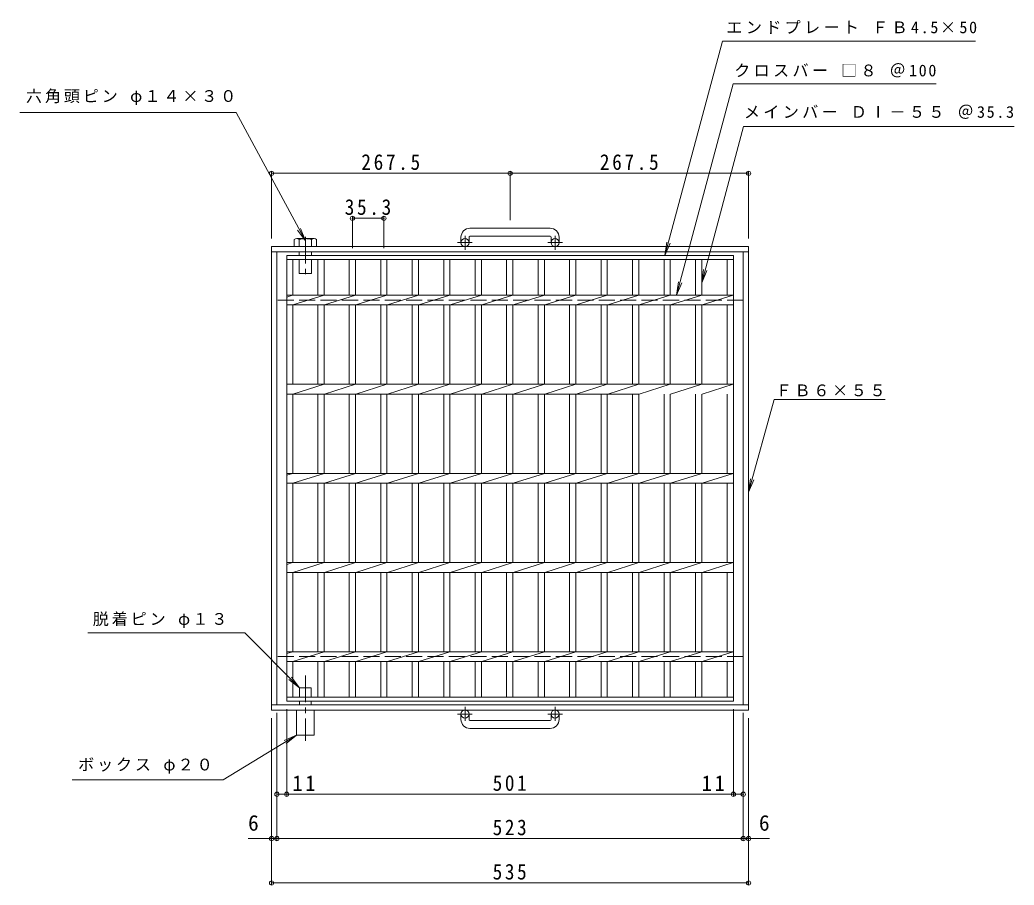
# Model space of a CAD drawing. Units: millimetres, scale not verified. Extents: x -936 to 876, y -823 to 820.
# Drawn here: x -936 to 179, y -151 to 820 of the extents above; entities that cross this region are included whole.
import ezdxf
from ezdxf.enums import TextEntityAlignment as Align

# ---------------------------------------------------------------- set-up
doc = ezdxf.new("R2010")
doc.units = ezdxf.units.MM
doc.header["$LTSCALE"] = 6
doc.header["$PDMODE"] = 32
doc.header["$PDSIZE"] = 4.8
doc.linetypes.add('CHAIN1', pattern=[8, 5, -1, 1, -1])
doc.linetypes.add('DASHED3', pattern=[4, 3, -1])
for name, color, linetype, lineweight in [('A-1_ピット', 2, 'Continuous', 9), ('A-2_蓋', 3, 'Continuous', 9), ('A-4_寸法', 7, 'Continuous', 9), ('A-5_仕様文', 7, 'Continuous', 9), ('A-9_ｸｯｼｮﾝ材', 4, 'Continuous', 9)]:
    doc.layers.add(name, color=color, linetype=linetype, lineweight=lineweight)
doc.styles.add('ＭＳ ゴシック', font='')
doc.styles.get('ＭＳ ゴシック').set_extended_font_data('MS Gothic')

msp = doc.modelspace()

# ---------------------------------------------------------------- linework, layer by layer
at = {"layer": 'A-1_ピット'}
for p, q in [((-341.437, 586.268), (-431.437, 586.268)), ((-441.437, 576.268), (-441.437, 570.168)), ((-432.438, 576.268), (-432.438, 570.168)), ((-431.437, 577.268), (-341.437, 577.268)), ((-340.437, 576.268), (-340.437, 570.168)), ((-331.437, 576.268), (-331.437, 570.168)), ((-118.938, 565.668), (-653.937, 565.668)), ((-653.937, 565.668), (-653.937, 45.668)), ((-118.938, 559.668), (-653.937, 559.668)), ((-647.937, 559.668), (-647.937, 51.668)), ((-124.938, 559.668), (-124.938, 51.668)), ((-118.938, 565.668), (-118.938, 45.668)), ((-118.938, 51.668), (-653.937, 51.668)), ((-118.938, 45.668), (-653.937, 45.668)), ((-441.437, 35.067), (-441.437, 41.167)), ((-432.438, 35.067), (-432.438, 41.167)), ((-431.437, 34.067), (-341.437, 34.067)), ((-340.437, 35.067), (-340.437, 41.167)), ((-331.437, 35.067), (-331.437, 41.167)), ((-341.437, 25.067), (-431.437, 25.067))]:
    msp.add_line(p, q, dxfattribs=at)
at = {"layer": 'A-1_ピット', "linetype": 'CHAIN1'}
for p, q in [((-428.774, 570.168), (-445.182, 570.168)), ((-436.937, 562.06), (-436.937, 577.658)), ((-327.774, 570.168), (-344.181, 570.168)), ((-335.937, 562.06), (-335.937, 577.658)), ((-436.937, 49.275), (-436.937, 33.677)), ((-335.937, 49.275), (-335.937, 33.677)), ((-428.774, 41.167), (-445.182, 41.167)), ((-327.774, 41.167), (-344.181, 41.167))]:
    msp.add_line(p, q, dxfattribs=at)
at = {"layer": 'A-1_ピット', "linetype": 'DASHED3'}
for p, q in [((-124.938, 505.668), (-647.937, 505.668)), ((-124.938, 105.668), (-647.937, 105.668))]:
    msp.add_line(p, q, dxfattribs=at)
at = {"layer": 'A-1_ピット'}
for centre in [(-436.937, 570.168), (-335.937, 570.168), (-436.937, 41.167), (-335.937, 41.167)]:
    msp.add_circle(centre, 4.5, dxfattribs=at)
for centre, radius, start, end in [((-431.437, 576.268), 10, 90, 180), ((-341.437, 576.268), 10, 0, 90), ((-431.437, 576.268), 1, 90, 180), ((-341.437, 576.268), 1, 0, 90), ((-431.437, 35.067), 10, 180, 270), ((-431.437, 35.067), 1, 180, 270), ((-341.437, 35.067), 10, 270, 0), ((-341.437, 35.067), 1, 270, 0)]:
    msp.add_arc(centre, radius, start, end, dxfattribs=at)
at = {"layer": 'A-2_蓋'}
for p, q in [((-636.937, 55.668), (-636.937, 555.668)), ((-636.937, 555.668), (-135.937, 555.668)), ((-636.937, 551.168), (-135.937, 551.168)), ((-629.937, 511.168), (-629.937, 551.168)), ((-602.037, 551.168), (-602.037, 511.168)), ((-595.037, 551.168), (-595.037, 511.168)), ((-566.737, 551.168), (-566.737, 511.168)), ((-559.737, 551.168), (-559.737, 511.168)), ((-531.436, 551.168), (-531.436, 511.168)), ((-524.436, 551.168), (-524.436, 511.168)), ((-496.137, 551.168), (-496.137, 511.168)), ((-489.137, 551.168), (-489.137, 511.168)), ((-460.837, 551.168), (-460.837, 511.168)), ((-453.837, 551.168), (-453.837, 511.168)), ((-425.536, 551.168), (-425.536, 511.168)), ((-418.536, 551.168), (-418.536, 511.168)), ((-390.236, 551.168), (-390.236, 511.168)), ((-383.236, 551.168), (-383.236, 511.168)), ((-354.936, 551.168), (-354.936, 511.168)), ((-347.936, 551.168), (-347.936, 511.168)), ((-319.636, 551.168), (-319.636, 511.168)), ((-312.636, 551.168), (-312.636, 511.168)), ((-284.336, 551.168), (-284.336, 511.168)), ((-277.336, 551.168), (-277.336, 511.168)), ((-249.035, 551.168), (-249.035, 511.168)), ((-242.035, 551.168), (-242.035, 511.168)), ((-213.735, 551.168), (-213.735, 511.168)), ((-206.735, 551.168), (-206.735, 511.168)), ((-178.435, 551.168), (-178.435, 511.168)), ((-171.435, 551.168), (-171.435, 511.168)), ((-142.937, 551.168), (-142.937, 511.168)), ((-135.937, 555.668), (-135.937, 55.668)), ((-636.937, 509.087), (-630.337, 511.168)), ((-636.937, 511.168), (-135.937, 511.168)), ((-629.937, 500.168), (-595.037, 511.168)), ((-594.637, 500.168), (-559.737, 511.168)), ((-559.337, 500.168), (-524.437, 511.168)), ((-524.037, 500.168), (-489.137, 511.168)), ((-488.737, 500.168), (-453.837, 511.168)), ((-453.437, 500.168), (-418.537, 511.168)), ((-418.137, 500.168), (-383.237, 511.168)), ((-382.836, 500.168), (-347.936, 511.168)), ((-347.536, 500.168), (-312.636, 511.168)), ((-312.236, 500.168), (-277.336, 511.168)), ((-276.936, 500.168), (-242.036, 511.168)), ((-241.636, 500.168), (-206.736, 511.168)), ((-206.335, 500.168), (-171.436, 511.168)), ((-171.035, 500.168), (-136.135, 511.168)), ((-636.937, 500.168), (-135.937, 500.168)), ((-629.937, 411.167), (-629.937, 500.168)), ((-602.037, 500.168), (-602.037, 411.167)), ((-595.037, 500.168), (-595.037, 411.167)), ((-566.737, 500.168), (-566.737, 411.167)), ((-559.737, 500.168), (-559.737, 411.167)), ((-531.436, 500.168), (-531.436, 411.167)), ((-524.436, 500.168), (-524.436, 411.167)), ((-496.137, 500.168), (-496.137, 411.167)), ((-489.137, 500.168), (-489.137, 411.167)), ((-460.837, 500.168), (-460.837, 411.167)), ((-453.837, 500.168), (-453.837, 411.167)), ((-425.536, 500.168), (-425.536, 411.167)), ((-418.536, 500.168), (-418.536, 411.167)), ((-390.236, 500.168), (-390.236, 411.167)), ((-383.236, 500.168), (-383.236, 411.167)), ((-354.936, 500.168), (-354.936, 411.167)), ((-347.936, 500.168), (-347.936, 411.167)), ((-319.636, 500.168), (-319.636, 411.167)), ((-312.636, 500.168), (-312.636, 411.167)), ((-284.336, 500.168), (-284.336, 411.167)), ((-277.336, 500.168), (-277.336, 411.167)), ((-249.035, 500.168), (-249.035, 411.167)), ((-242.035, 500.168), (-242.035, 411.167)), ((-213.735, 500.168), (-213.735, 411.167)), ((-206.735, 500.168), (-206.735, 411.167)), ((-178.435, 500.168), (-178.435, 411.167)), ((-171.435, 500.168), (-171.435, 411.167)), ((-142.937, 500.168), (-142.937, 411.167)), ((-636.937, 411.168), (-135.937, 411.168)), ((-629.937, 400.168), (-595.037, 411.168)), ((-594.637, 400.168), (-559.737, 411.168)), ((-559.337, 400.168), (-524.437, 411.168)), ((-524.037, 400.168), (-489.137, 411.168)), ((-488.737, 400.168), (-453.837, 411.168)), ((-453.437, 400.168), (-418.537, 411.168)), ((-418.137, 400.168), (-383.237, 411.168)), ((-382.836, 400.168), (-347.936, 411.168)), ((-347.536, 400.168), (-312.636, 411.168)), ((-312.236, 400.168), (-277.336, 411.168)), ((-276.936, 400.168), (-242.036, 411.168)), ((-241.636, 400.168), (-206.736, 411.168)), ((-206.335, 400.168), (-171.436, 411.168)), ((-171.035, 400.168), (-136.135, 411.168)), ((-636.937, 400.168), (-241.937, 400.168)), ((-629.937, 311.167), (-629.937, 400.168)), ((-602.037, 400.168), (-602.037, 311.167)), ((-595.037, 400.168), (-595.037, 311.167)), ((-566.737, 400.168), (-566.737, 311.167)), ((-559.737, 400.168), (-559.737, 311.167)), ((-531.436, 400.168), (-531.436, 311.167)), ((-524.436, 400.168), (-524.436, 311.167)), ((-496.137, 400.168), (-496.137, 311.167)), ((-489.137, 400.168), (-489.137, 311.167)), ((-460.837, 400.168), (-460.837, 311.167)), ((-453.837, 400.168), (-453.837, 311.167)), ((-425.536, 400.168), (-425.536, 311.167)), ((-418.536, 400.168), (-418.536, 311.167)), ((-390.236, 400.168), (-390.236, 311.167)), ((-383.236, 400.168), (-383.236, 311.167)), ((-354.936, 400.168), (-354.936, 311.167)), ((-347.936, 400.168), (-347.936, 311.167)), ((-319.636, 400.168), (-319.636, 311.167)), ((-312.636, 400.168), (-312.636, 311.167)), ((-284.336, 400.168), (-284.336, 311.167)), ((-277.336, 400.168), (-277.336, 311.167)), ((-249.035, 400.168), (-249.035, 311.167)), ((-242.035, 400.168), (-242.035, 311.167)), ((-213.735, 400.168), (-213.735, 311.167)), ((-206.735, 400.168), (-206.735, 311.167)), ((-178.435, 400.168), (-178.435, 311.167)), ((-171.435, 400.168), (-171.435, 311.167)), ((-142.937, 400.168), (-142.937, 311.167)), ((-636.937, 309.088), (-630.337, 311.168)), ((-636.937, 311.168), (-135.937, 311.168)), ((-629.937, 300.168), (-595.037, 311.168)), ((-594.637, 300.168), (-559.737, 311.168)), ((-559.337, 300.168), (-524.437, 311.168)), ((-524.037, 300.168), (-489.137, 311.168)), ((-488.737, 300.168), (-453.837, 311.168)), ((-453.437, 300.168), (-418.537, 311.168)), ((-418.137, 300.168), (-383.237, 311.168)), ((-382.836, 300.168), (-347.936, 311.168)), ((-347.536, 300.168), (-312.636, 311.168)), ((-312.236, 300.168), (-277.336, 311.168)), ((-276.936, 300.168), (-242.036, 311.168)), ((-241.636, 300.168), (-206.736, 311.168)), ((-206.335, 300.168), (-171.436, 311.168)), ((-171.035, 300.168), (-136.135, 311.168)), ((-636.937, 300.168), (-135.937, 300.168)), ((-629.937, 211.167), (-629.937, 300.168)), ((-602.037, 300.168), (-602.037, 211.167)), ((-595.037, 300.168), (-595.037, 211.167)), ((-566.737, 300.168), (-566.737, 211.167)), ((-559.737, 300.168), (-559.737, 211.167)), ((-531.436, 300.168), (-531.436, 211.167)), ((-524.436, 300.168), (-524.436, 211.167)), ((-496.137, 300.168), (-496.137, 211.167)), ((-489.137, 300.168), (-489.137, 211.167)), ((-460.837, 300.168), (-460.837, 211.167)), ((-453.837, 300.168), (-453.837, 211.167)), ((-425.536, 300.168), (-425.536, 211.167)), ((-418.536, 300.168), (-418.536, 211.167)), ((-390.236, 300.168), (-390.236, 211.167)), ((-383.236, 300.168), (-383.236, 211.167)), ((-354.936, 300.168), (-354.936, 211.167)), ((-347.936, 300.168), (-347.936, 211.167)), ((-319.636, 300.168), (-319.636, 211.167)), ((-312.636, 300.168), (-312.636, 211.167)), ((-284.336, 300.168), (-284.336, 211.167)), ((-277.336, 300.168), (-277.336, 211.167)), ((-249.035, 300.168), (-249.035, 211.167)), ((-242.035, 300.168), (-242.035, 211.167)), ((-213.735, 300.168), (-213.735, 211.167)), ((-206.735, 300.168), (-206.735, 211.167)), ((-178.435, 300.168), (-178.435, 211.167)), ((-171.435, 300.168), (-171.435, 211.167)), ((-142.937, 300.168), (-142.937, 211.167)), ((-636.937, 209.087), (-630.337, 211.168)), ((-636.937, 211.168), (-135.937, 211.168)), ((-629.937, 200.168), (-595.037, 211.168)), ((-594.637, 200.168), (-559.737, 211.168)), ((-559.337, 200.168), (-524.437, 211.168)), ((-524.037, 200.168), (-489.137, 211.168)), ((-488.737, 200.168), (-453.837, 211.168)), ((-453.437, 200.168), (-418.537, 211.168)), ((-418.137, 200.168), (-383.237, 211.168)), ((-382.836, 200.168), (-347.936, 211.168)), ((-347.536, 200.168), (-312.636, 211.168)), ((-312.236, 200.168), (-277.336, 211.168)), ((-276.936, 200.168), (-242.036, 211.168)), ((-241.636, 200.168), (-206.736, 211.168)), ((-206.335, 200.168), (-171.436, 211.168)), ((-171.035, 200.168), (-136.135, 211.168)), ((-636.937, 200.168), (-135.937, 200.168)), ((-629.937, 111.167), (-629.937, 200.168)), ((-602.037, 200.168), (-602.037, 111.167)), ((-595.037, 200.168), (-595.037, 111.167)), ((-566.737, 200.168), (-566.737, 111.167)), ((-559.737, 200.168), (-559.737, 111.167)), ((-531.436, 200.168), (-531.436, 111.167)), ((-524.436, 200.168), (-524.436, 111.167)), ((-496.137, 200.168), (-496.137, 111.167)), ((-489.137, 200.168), (-489.137, 111.167)), ((-460.837, 200.168), (-460.837, 111.167)), ((-453.837, 200.168), (-453.837, 111.167)), ((-425.536, 200.168), (-425.536, 111.167)), ((-418.536, 200.168), (-418.536, 111.167)), ((-390.236, 200.168), (-390.236, 111.167)), ((-383.236, 200.168), (-383.236, 111.167)), ((-354.936, 200.168), (-354.936, 111.167)), ((-347.936, 200.168), (-347.936, 111.167)), ((-319.636, 200.168), (-319.636, 111.167)), ((-312.636, 200.168), (-312.636, 111.167)), ((-284.336, 200.168), (-284.336, 111.167)), ((-277.336, 200.168), (-277.336, 111.167)), ((-249.035, 200.168), (-249.035, 111.167)), ((-242.035, 200.168), (-242.035, 111.167)), ((-213.735, 200.168), (-213.735, 111.167)), ((-206.735, 200.168), (-206.735, 111.167)), ((-178.435, 200.168), (-178.435, 111.167)), ((-171.435, 200.168), (-171.435, 111.167)), ((-142.937, 200.168), (-142.937, 111.167)), ((-636.937, 109.088), (-630.337, 111.168)), ((-636.937, 111.167), (-135.937, 111.167)), ((-629.937, 100.168), (-595.037, 111.168)), ((-594.637, 100.168), (-559.737, 111.168)), ((-559.337, 100.168), (-524.437, 111.168)), ((-524.037, 100.168), (-489.137, 111.168)), ((-488.737, 100.168), (-453.837, 111.168)), ((-453.437, 100.168), (-418.537, 111.168)), ((-418.137, 100.168), (-383.237, 111.168)), ((-382.836, 100.168), (-347.936, 111.168)), ((-347.536, 100.168), (-312.636, 111.168)), ((-312.236, 100.168), (-277.336, 111.168)), ((-276.936, 100.168), (-242.036, 111.168)), ((-241.636, 100.168), (-206.736, 111.168)), ((-206.335, 100.168), (-171.436, 111.168)), ((-171.035, 100.168), (-136.135, 111.168)), ((-636.937, 100.168), (-135.937, 100.168)), ((-629.937, 60.168), (-629.937, 100.168)), ((-602.037, 100.168), (-602.037, 60.168)), ((-595.037, 100.168), (-595.037, 60.168)), ((-566.737, 100.168), (-566.737, 60.168)), ((-559.737, 100.168), (-559.737, 60.168)), ((-531.436, 100.168), (-531.436, 60.168)), ((-524.436, 100.168), (-524.436, 60.168)), ((-496.137, 100.168), (-496.137, 60.168)), ((-489.137, 100.168), (-489.137, 60.168)), ((-460.837, 100.168), (-460.837, 60.168)), ((-453.837, 100.168), (-453.837, 60.168)), ((-425.536, 100.168), (-425.536, 60.168)), ((-418.536, 100.168), (-418.536, 60.168)), ((-390.236, 100.168), (-390.236, 60.168)), ((-383.236, 100.168), (-383.236, 60.168)), ((-354.936, 100.168), (-354.936, 60.168)), ((-347.936, 100.168), (-347.936, 60.168)), ((-319.636, 100.168), (-319.636, 60.168)), ((-312.636, 100.168), (-312.636, 60.168)), ((-284.336, 100.168), (-284.336, 60.168)), ((-277.336, 100.168), (-277.336, 60.168)), ((-249.035, 100.168), (-249.035, 60.168)), ((-242.035, 100.168), (-242.035, 60.168)), ((-213.735, 100.168), (-213.735, 60.168)), ((-206.735, 100.168), (-206.735, 60.168)), ((-178.435, 100.168), (-178.435, 60.168)), ((-171.435, 100.168), (-171.435, 60.168)), ((-142.937, 100.168), (-142.937, 60.168)), ((-135.937, 60.168), (-636.937, 60.168)), ((-135.937, 55.668), (-636.937, 55.668))]:
    msp.add_line(p, q, dxfattribs=at)
at = {"layer": 'A-4_寸法'}
for p, q in [((-653.937, 574.668), (-653.937, 649.689)), ((-653.937, 647.889), (-386.437, 647.889)), ((-386.437, 595.268), (-386.437, 649.689)), ((-386.437, 647.889), (-118.938, 647.889)), ((-118.938, 574.668), (-118.938, 649.689)), ((-563.237, 564.05), (-563.237, 599.191)), ((-563.237, 597.391), (-527.936, 597.391)), ((-527.936, 564.05), (-527.936, 599.191)), ((-636.937, 46.668), (-636.937, -50.582)), ((-135.938, 46.668), (-135.938, -50.582)), ((-653.937, 36.668), (-653.937, -150.133)), ((-647.937, 42.668), (-647.937, -100.357)), ((-124.938, 42.668), (-124.938, -100.357)), ((-118.938, 36.668), (-118.938, -150.133)), ((-647.937, -48.782), (-636.937, -48.782)), ((-636.937, -48.782), (-135.938, -48.782)), ((-135.938, -48.782), (-124.938, -48.782)), ((-680.1, -98.557), (-647.937, -98.557)), ((-647.937, -98.557), (-124.938, -98.557)), ((-124.938, -98.557), (-95.562, -98.557)), ((-653.937, -107.557), (-653.937, -100.357)), ((-653.937, -148.333), (-118.938, -148.333))]:
    msp.add_line(p, q, dxfattribs=at)
for p in [(-653.937, 647.889), (-386.437, 647.889), (-118.938, 647.889), (-563.237, 597.391), (-527.936, 597.391), (-647.937, -48.782), (-636.937, -48.782), (-135.938, -48.782), (-124.938, -48.782), (-653.937, -98.557), (-647.937, -98.557), (-124.938, -98.557), (-118.938, -98.557), (-653.937, -148.333), (-118.938, -148.333)]:
    msp.add_point(p, dxfattribs=at)
at = {"layer": 'A-5_仕様文'}
for p, q in [((-693.692, 715.998), (-936.135, 715.998)), ((-693.692, 715.998), (-615.937, 572.068)), ((-171.435, 525.15), (-124.517, 700.25)), ((-124.517, 700.25), (178.874, 700.25)), ((-615.937, 572.068), (-624.728, 584.222)), ((-615.937, 572.068), (-621.283, 586.083)), ((-212.679, 555.668), (-210.722, 570.539)), ((-212.679, 555.668), (-206.939, 569.526)), ((-171.435, 525.15), (-169.477, 540.022)), ((-171.435, 525.15), (-165.695, 539.008)), ((-199.623, 511.168), (-197.665, 526.039)), ((-199.623, 511.168), (-193.883, 525.026)), ((-90.114, 394.057), (34.352, 394.057)), ((-118.835, 290.219), (-112.984, 304.03)), ((-683.937, 132.168), (-859.866, 132.168)), ((-622.437, 70.668), (-683.937, 132.168)), ((-622.437, 70.668), (-634.337, 79.799)), ((-622.437, 70.668), (-631.569, 82.568)), ((-708.013, -32.651), (-625.937, 17.668)), ((-625.937, 17.668), (-639.639, 11.565)), ((-625.937, 17.668), (-637.592, 8.226)), ((-877.663, -32.651), (-708.013, -32.651))]:
    msp.add_line(p, q, dxfattribs=at)
for points in [[(-212.679, 555.668), (-148.216, 796.25), (135.63, 796.25)], [(-199.623, 511.168), (-136.097, 748.25), (91.547, 748.25)], [(-90.114, 394.057), (-118.835, 290.219), (-116.758, 305.074)]]:
    msp.add_lwpolyline(points, dxfattribs=at)
at = {"layer": 'A-9_ｸｯｼｮﾝ材'}
for p, q in [((-625.656, 574.628), (-606.217, 574.628)), ((-622.937, 565.668), (-622.937, 573.587)), ((-608.937, 565.668), (-608.937, 573.587)), ((-603.498, 573.587), (-603.498, 565.668)), ((-622.937, 559.668), (-622.937, 555.668)), ((-608.937, 559.668), (-608.937, 555.668)), ((-622.937, 551.168), (-622.937, 535.668)), ((-608.937, 551.168), (-608.937, 535.668)), ((-622.937, 535.668), (-608.937, 535.668)), ((-622.437, 70.668), (-609.437, 70.668)), ((-622.437, 70.668), (-622.437, 60.168)), ((-609.437, 70.668), (-609.437, 60.168)), ((-622.437, 55.668), (-622.437, 51.668)), ((-609.437, 55.668), (-609.437, 51.668)), ((-605.937, 45.668), (-605.937, 17.668))]:
    msp.add_line(p, q, dxfattribs=at)
at = {"layer": 'A-9_ｸｯｼｮﾝ材', "linetype": 'CHAIN1'}
for p, q in [((-615.937, 576.563), (-615.937, 530.206)), ((-615.937, 84.372), (-615.937, 11.177))]:
    msp.add_line(p, q, dxfattribs=at)
at = {"layer": 'A-9_ｸｯｼｮﾝ材'}
for points in [[(-628.376, 573.587), (-628.376, 565.668), (-603.498, 565.668)], [(-625.937, 45.668), (-625.937, 17.668), (-605.937, 17.668)]]:
    msp.add_lwpolyline(points, dxfattribs=at)
for centre, radius, start, end in [((-625.656, 570.554), 4.074, 48.12389, 131.8763), ((-615.937, 550.562), 24.066, 73.09029, 106.90971), ((-606.217, 570.554), 4.074, 48.1237, 131.87611)]:
    msp.add_arc(centre, radius, start, end, dxfattribs=at)

# ---------------------------------------------------------------- texts
at = {"layer": 'A-4_寸法', "color": 2, "style": 'ＭＳ ゴシック'}
for p in [(-680.225, -94.957), (-107.298, -94.957)]:
    msp.add_text('6', height=17.6, dxfattribs=at).set_placement(p, align=Align.BOTTOM_LEFT)
at = {"layer": 'A-4_寸法', "color": 2, "char_height": 17.6, "attachment_point": 7, "style": 'ＭＳ ゴシック'}
for s, insert in [('\\T1.28;\\W0.9;267.5', (-553.187, 651.489)), ('\\T1.28;\\W0.9;267.5', (-285.687, 651.489)), ('\\T1.28;\\W0.9;35.3', (-571.836, 600.991)), ('\\T1.27;\\W0.95;11', (-630.531, -45.182)), ('\\T1.27;\\W0.9;501', (-405.937, -45.182)), ('\\T1.27;\\W0.95;11', (-171.506, -45.182)), ('\\T1.27;\\W0.9;523', (-405.937, -94.957)), ('\\T1.27;\\W0.9;535', (-405.937, -144.733))]:
    msp.add_mtext(s, dxfattribs=dict(at, insert=insert))
at = {"layer": 'A-5_仕様文', "char_height": 13.2, "attachment_point": 7, "style": 'ＭＳ ゴシック'}
for s, insert in [('\\T1.21;エンドプレート\\~ＦＢ4.5×50', (-143.752, 804.306)), ('\\T1.21;クロスバー\\~□８\\~＠100', (-135.016, 755.437)), ('\\T1.18;六角頭ピン\\~φ１４×３０', (-929.338, 724.415)), ('\\T1.21;メインバー\\~ＤⅠ－５５\\~＠35.3', (-124.137, 708.933)), ('\\T1.17;ＦＢ６×５５', (-88.462, 397.559)), ('\\T1.18;脱着ピン\\~φ１３', (-854.382, 137.72)), ('\\T1.18;ボックス\\~φ２０', (-870.82, -25.634))]:
    msp.add_mtext(s, dxfattribs=dict(at, insert=insert))

doc.saveas('drawing.dxf')
